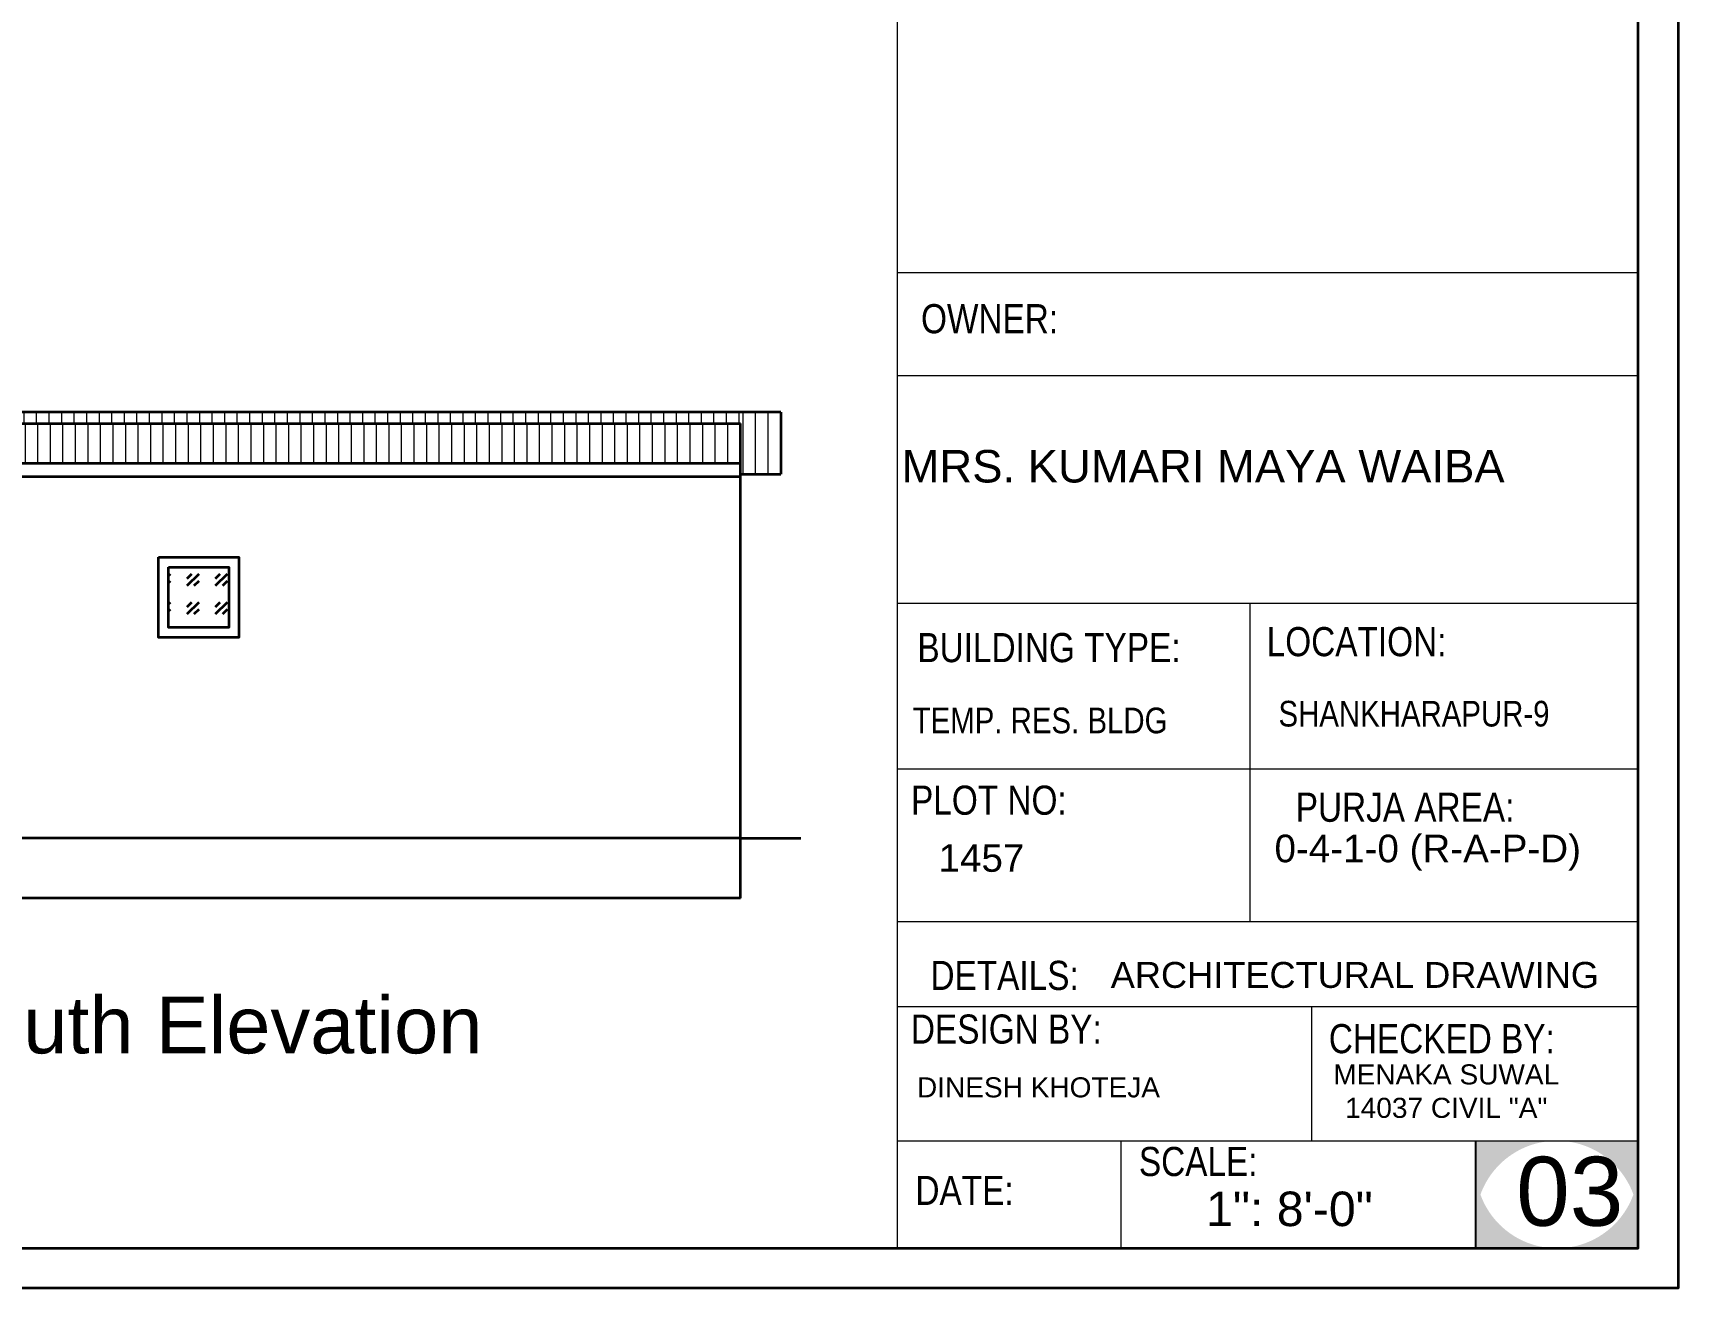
# Model space of a CAD drawing. Header units: inches. Extents: x 352731 to 371558, y -52658 to -39161.
# Drawn here: x 361030.8 to 361522.6, y -51984 to -51608.7 of the extents above; entities that cross this region are included whole.
import ezdxf

# ---------------------------------------------------------------- set-up
doc = ezdxf.new("R2010")
doc.units = ezdxf.units.IN
doc.header["$LTSCALE"] = 2
doc.header["$MEASUREMENT"] = 0
doc.layers.get('0').update_dxf_attribs({"linetype": 'CONTINUOUS'})
for name, color, linetype, lineweight in [('door', 20, 'CONTINUOUS', 35), ('steps', 253, 'CONTINUOUS', 20), ('TEXT', 181, 'CONTINUOUS', 25)]:
    doc.layers.add(name, color=color, linetype=linetype, lineweight=lineweight)
doc.layers.add('Normal Wall', color=7, linetype='CONTINUOUS', lineweight=35, true_color=0xffaf89)
doc.layers.add('Rear Wall', color=7, linetype='CONTINUOUS', lineweight=20, true_color=0xd4e480)
doc.styles.get("Standard").update_dxf_attribs({"font": 'ARIALN.TTF'})
doc.styles.add('SwissBT', font='swiss.ttf', dxfattribs={"height": 12})

msp = doc.modelspace()

# ---------------------------------------------------------------- hatches: boundary and pattern name
msp.add_hatch(color=0).paths.add_polyline_path([(361510.7, -51939.95), (361486.39, -51939.95, -0.414214), (361510.7, -51964.26)])
at = {"layer": 'door', "ltscale": 0.5}
h = msp.add_hatch(dxfattribs=at)
h.set_pattern_fill('GOST_GLASS', color=256)
h.set_pattern_definition([(45, (-1533.1114, -21133.586), (8.48528137, 0), [5, -7]), (45, (-1530.99, -21133.586), (8.48528137, 0), [2, -10]), (45, (-1533.1114, -21131.4644), (8.48528137, 0), [2, -10])])
h.paths.add_polyline_path([(361071.35, -51786.45), (361089.35, -51786.45), (361089.35, -51768.45), (361071.35, -51768.45)])
at = {"layer": 'steps', "ltscale": 0.3}
h = msp.add_hatch(dxfattribs=at)
h.set_pattern_fill('ANSI31', scale=30, angle=45)
h.set_pattern_definition([(90, (-1533.1114, -21133.5857), (-3.75, 0), [])])
h.paths.add_polyline_path([(361242.35, -51722.11), (360918.35, -51722.11), (360918.35, -51725.45), (361242.35, -51725.45)])
at = {"layer": 'steps', "ltscale": 0.3, "transparency": 33554636}
h = msp.add_hatch(dxfattribs=at)
h.set_pattern_fill('ANSI31', scale=30, angle=45)
h.set_pattern_definition([(90, (3859.768, -19954.6514), (-3.75, 0), [])])
h.paths.add_polyline_path([(361242.35, -51725.45), (360918.35, -51725.45), (360918.35, -51737.45), (361242.35, -51737.45)])
at = {"layer": 'steps', "ltscale": 0.3}
h = msp.add_hatch(dxfattribs=at)
h.set_pattern_fill('ANSI31', scale=30, angle=45)
h.set_pattern_definition([(90, (-856.9103, -21133.5857), (-3.75, 0), [])])
h.paths.add_polyline_path([(361242.35, -51722.11), (361242.35, -51740.61), (361254.35, -51740.61), (361254.35, -51722.11)])
at = {"layer": 'TEXT'}
for points in [[(361486.39, -51939.95), (361462.08, -51939.95), (361462.08, -51964.26, -0.414214)], [(361486.39, -51939.95), (361462.08, -51939.95), (361462.08, -51964.26, -0.414214)], [(361510.7, -51939.95), (361486.39, -51939.95, -0.414214), (361510.7, -51964.26)], [(361462.08, -51947.76), (361462.08, -51972.07), (361486.39, -51972.07, -0.414214)], [(361462.08, -51947.76), (361462.08, -51972.07), (361486.39, -51972.07, -0.414214)], [(361510.7, -51947.76, -0.414214), (361486.39, -51972.07), (361510.7, -51972.07)], [(361510.7, -51947.76, -0.414214), (361486.39, -51972.07), (361510.7, -51972.07)]]:
    msp.add_hatch(color=0, dxfattribs=at).paths.add_polyline_path(points)

# ---------------------------------------------------------------- linework, layer by layer
at = {"color": 0}
msp.add_line((361462.08, -51939.95), (361462.08, -51972.07), dxfattribs=at)
msp.add_line((361462.08, -51939.95), (361462.08, -51972.07), dxfattribs=at)
at = {"layer": 'door', "ltscale": 0.5}
for p, q in [((361254.35, -51722.11), (360918.35, -51722.11)), ((360918.35, -51725.45), (361242.35, -51725.45)), ((361242.35, -51740.61), (361242.35, -51725.45)), ((361254.35, -51722.11), (361254.35, -51740.61)), ((361242.35, -51737.45), (360918.35, -51737.45)), ((361242.35, -51741.45), (360918.35, -51741.45)), ((361242.35, -51849.45), (361242.35, -51740.61)), ((361242.35, -51740.61), (361254.35, -51740.61)), ((361242.35, -51849.45), (360918.35, -51849.45)), ((361242.35, -51849.45), (361260.35, -51849.45)), ((361242.35, -51867.45), (361242.35, -51849.45)), ((361242.35, -51867.45), (360918.35, -51867.45))]:
    msp.add_line(p, q, dxfattribs=at)
for points in [[(361068.35, -51765.45), (361092.35, -51765.45), (361092.35, -51789.45), (361068.35, -51789.45)], [(361071.35, -51768.45), (361089.35, -51768.45), (361089.35, -51786.45), (361071.35, -51786.45)]]:
    msp.add_lwpolyline(points, close=True, dxfattribs=at)
at = {"layer": 'Normal Wall'}
for points in [[(360464.6, -51233.45), (361522.61, -51233.45), (361522.61, -51983.98), (360464.6, -51983.98)], [(360464.6, -51233.45), (361522.61, -51233.45), (361522.61, -51983.98), (360464.6, -51983.98)], [(361510.7, -51245.36), (360488.42, -51245.36), (360488.42, -51972.07), (361510.7, -51972.07)], [(361510.7, -51245.36), (360488.42, -51245.36), (360488.42, -51972.07), (361510.7, -51972.07)]]:
    msp.add_lwpolyline(points, close=True, dxfattribs=at)
at = {"layer": 'Rear Wall'}
for p, q in [((361289.28, -51689.63), (361289.28, -51245.36)), ((361289.28, -51680.37), (361510.7, -51680.37)), ((361289.28, -51680.37), (361510.7, -51680.37)), ((361289.28, -51680.37), (361510.7, -51680.37)), ((361289.28, -51680.37), (361510.7, -51680.37)), ((361289.28, -51711.17), (361510.7, -51711.17)), ((361289.28, -51711.17), (361510.7, -51711.17)), ((361289.28, -51779.23), (361510.7, -51779.23)), ((361289.28, -51779.23), (361510.7, -51779.23)), ((361394.55, -51779.23), (361394.55, -51865.13)), ((361394.55, -51779.23), (361394.55, -51874.39)), ((361289.28, -51828.72), (361510.7, -51828.72)), ((361289.28, -51828.72), (361510.7, -51828.72)), ((361289.28, -51874.39), (361510.7, -51874.39)), ((361289.28, -51899.83), (361510.7, -51899.83)), ((361289.28, -51899.83), (361510.7, -51899.83)), ((361413.13, -51939.95), (361413.13, -51899.83)), ((361413.13, -51939.95), (361413.13, -51899.83)), ((361289.28, -51939.95), (361510.7, -51939.95)), ((361289.28, -51939.95), (361510.7, -51939.95)), ((361356.02, -51939.95), (361356.02, -51972.07)), ((361356.02, -51939.95), (361356.02, -51972.07))]:
    msp.add_line(p, q, dxfattribs=at)
msp.add_lwpolyline([(361289.28, -51680.37), (361510.7, -51680.37), (361510.7, -51972.07), (361289.28, -51972.07)], close=True, dxfattribs=at)
msp.add_lwpolyline([(361289.28, -51680.37), (361510.7, -51680.37), (361510.7, -51972.07), (361289.28, -51972.07)], close=True, dxfattribs=at)

# ---------------------------------------------------------------- texts
at = {"color": 0}
for s, p in [('OWNER:', (361296.28, -51698.51)), ('LOCATION:', (361399.62, -51795.06))]:
    msp.add_text(s, height=8.704, dxfattribs=at).set_placement(p)
at = {"color": 7, "linetype": 'ByBlock', "lineweight": 5, "insert": (361082, -51900.43), "char_height": 6, "width": 232.9624, "attachment_point": 5}
msp.add_mtext('{\\fArial CE|b0|i0|c238|p34;\\P\\fArial CE|b0|i0|c0|p34;\\H2.8333x;South Elevation}', dxfattribs=at)
at = {"layer": 'TEXT', "color": 0}
for s, height, p in [('OWNER:', 8.704, (361296.28, -51698.51)), ('LOCATION:', 8.704, (361399.62, -51795.06)), ('CHECKED BY:', 8.7044, (361418.19, -51913.75)), ('CHECKED BY:', 8.7044, (361418.19, -51913.75)), ('SCALE:', 8.704, (361361.42, -51950.48)), ('SCALE:', 8.704, (361361.42, -51950.48))]:
    msp.add_text(s, height=height, dxfattribs=at).set_placement(p)
at = {"layer": 'TEXT', "color": 0, "linetype": 'ByBlock', "style": 'SwissBT'}
for s, insert, char_height, width, attachment_point in [('MRS. KUMARI MAYA WAIBA', (361380.62, -51733.41), 9.72, 217.5111, 2), ('ARCHITECTURAL DRAWING', (361353, -51886.48), 7.7396, 268.5322, 1), ('MENAKA SUWAL\\P14037 CIVIL "A"', (361453.3, -51917.09), 6, 88.5492, 2), ('DINESH KHOTEJA', (361295.07, -51920.96), 6, 201.5276, 1)]:
    msp.add_mtext(s, dxfattribs=dict(at, insert=insert, char_height=char_height, width=width, attachment_point=attachment_point))
at = {"layer": 'TEXT', "color": 0, "attachment_point": 1}
for s, insert, char_height, width in [('BUILDING TYPE:', (361295.2, -51788.14), 8.7044, 148.5551), ('BUILDING TYPE:', (361295.2, -51788.14), 8.7044, 148.5551), ('PLOT NO: ', (361293.3, -51833.75), 8.704, 138.0271), ('PLOT NO: ', (361293.3, -51833.75), 8.704, 138.0271), ('PURJA AREA:', (361408.31, -51835.86), 8.7044, 197.5821), ('PURJA AREA:', (361408.31, -51835.86), 8.7044, 197.5821), ('DETAILS: ', (361299.11, -51886.14), 8.704, 138.0271), ('DESIGN BY:', (361293.26, -51902.19), 8.704, 138.0271), ('DESIGN BY:', (361293.26, -51902.19), 8.704, 138.0271), ('DATE:', (361294.61, -51950.42), 8.704, 34.8177)]:
    msp.add_mtext(s, dxfattribs=dict(at, insert=insert, char_height=char_height, width=width))
at = {"layer": 'TEXT', "color": 0, "linetype": 'ByBlock', "insert": (361403.15, -51808.41), "char_height": 7.6711, "attachment_point": 1}
msp.add_mtext_dynamic_manual_height_columns('SHANKHARAPUR-9', width=381.0351, gutter_width=1.53, heights=[0], dxfattribs=at)
at = {"layer": 'TEXT', "color": 0, "linetype": 'ByBlock', "insert": (361293.79, -51810.44), "char_height": 7.6711, "width": 381.0351, "attachment_point": 1}
msp.add_mtext('TEMP. RES. BLDG', dxfattribs=at)
at = {"layer": 'TEXT', "color": 0, "style": 'SwissBT'}
for s, insert, char_height, width, attachment_point in [('0-4-1-0 (R-A-P-D)', (361447.77, -51848.42), 8.2555, 163.2142, 2), ('1457', (361301.52, -51851.26), 8.256, 163.2142, 1), ('03', (361474.19, -51944.71), 20.639, 20.1585, 1)]:
    msp.add_mtext(s, dxfattribs=dict(at, insert=insert, char_height=char_height, width=width, attachment_point=attachment_point))
at = {"layer": 'TEXT', "color": 0, "ltscale": 0.5, "insert": (361381.5, -51955.13), "char_height": 10.319, "width": 127.5344, "attachment_point": 1, "style": 'SwissBT'}
msp.add_mtext('1": 8\'-0"', dxfattribs=at)
msp.add_mtext('1": 8\'-0"', dxfattribs=at)

doc.saveas('drawing.dxf')
